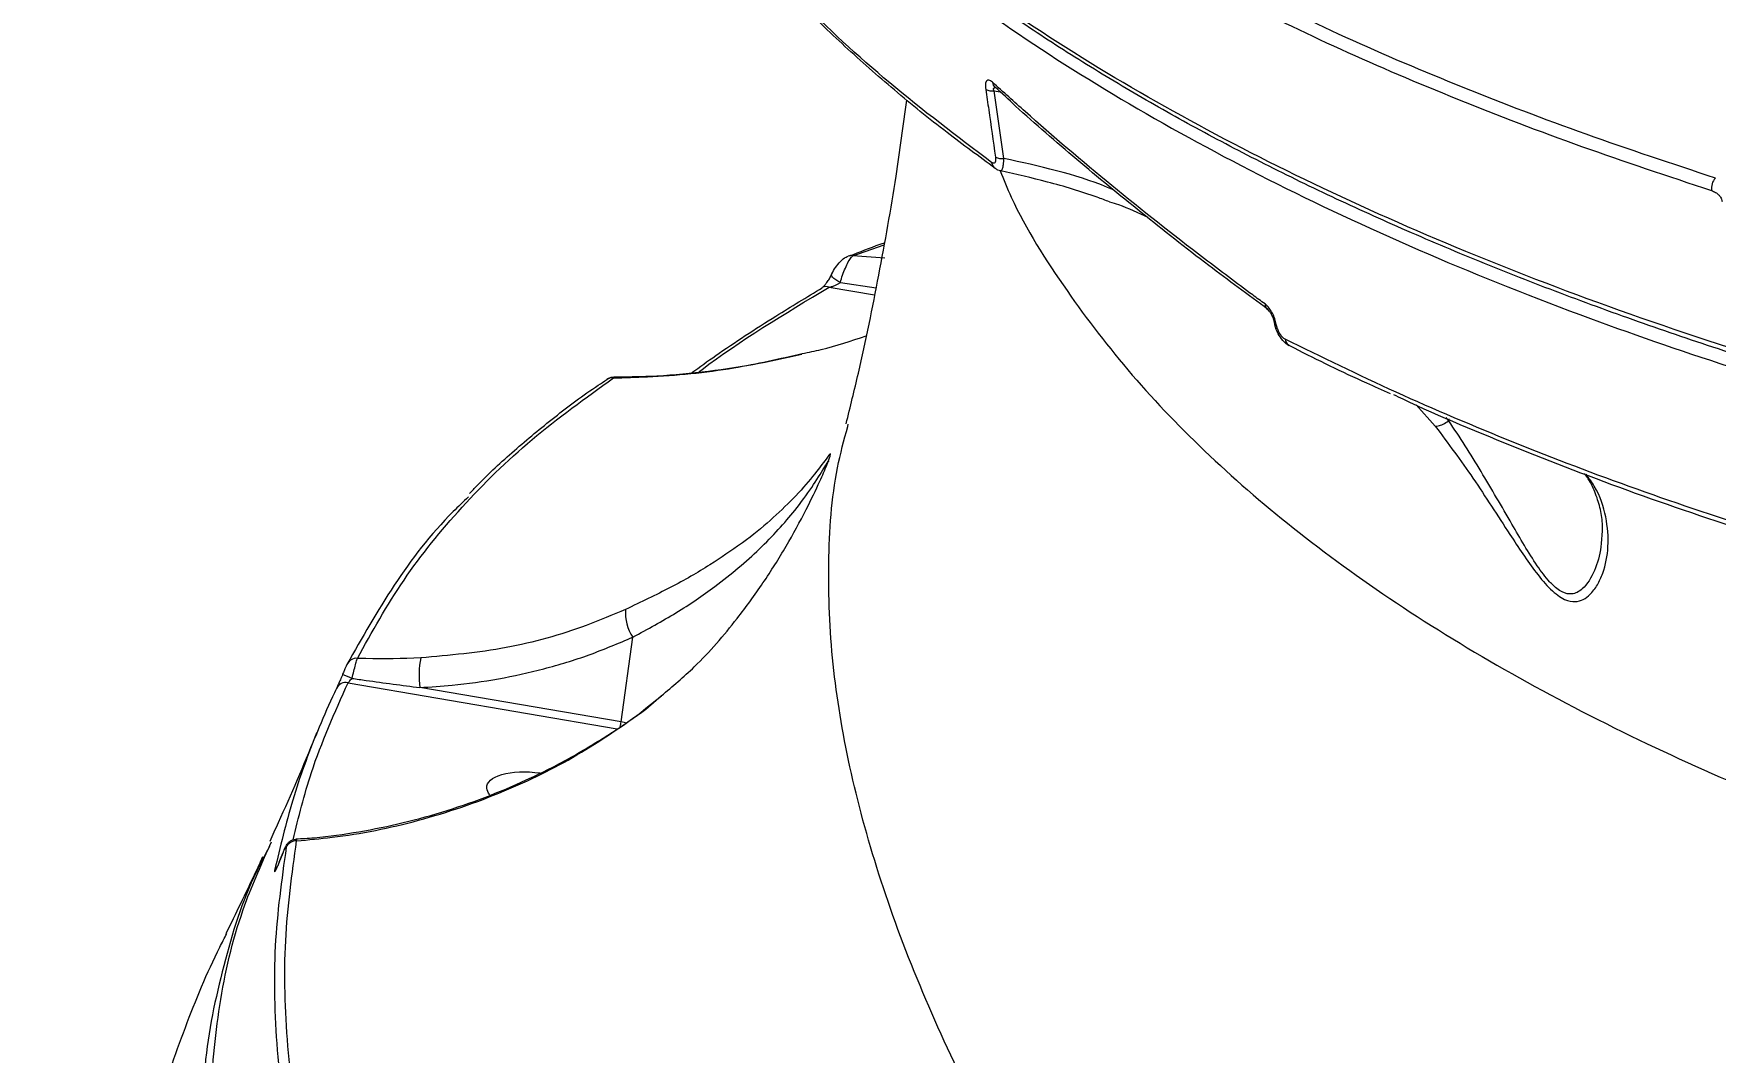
# Model space of a CAD drawing. Header units: millimetres. Extents: x -6028 to 5958, y -6064 to 4137.
# Drawn here: x 1000.6 to 1152.5, y -788.9 to -696.9 of the extents above; entities that cross this region are included whole.
import ezdxf

# ---------------------------------------------------------------- set-up
doc = ezdxf.new("R2010")
doc.units = ezdxf.units.MM
for name, color, linetype in [('DIKOM_ОБЪЕКТ', 7, 'Continuous'), ('DIKOM_РАЗМЕР_ЗОНА', 7, 'Continuous'), ('DIKOM_РАЗМЕР_ОБЪЕКТА', 7, 'Continuous')]:
    doc.layers.add(name, color=color, linetype=linetype)
doc.styles.add('style1', font='arial.ttf', dxfattribs={"width": 0.8})
doc.dimstyles.new('1-50', dxfattribs={"dimtxt": 300, "dimasz": 200, "dimexe": 100, "dimexo": 0, "dimgap": 100, "dimtad": 1, "dimtxsty": 'style1', "dimcen": 200, "dimclrd": 7, "dimclre": 7, "dimclrt": 7, "dimadec": 1, "dimazin": 2, "dimtfac": 1, "dimtmove": 0, "dimatfit": 2, "dimfxl": 0, "dimlwd": 25, "dimlwe": 18, "dimarcsym": 0})

# ---------------------------------------------------------------- blocks, each defined once
blk = doc.blocks.new('*D9')
at = {"layer": 'Defpoints', "color": 0, "transparency": 16777216}
for p in [(-6027.56, 1459.58), (4556.58, 1382.7), (4556.58, -5964.37)]:
    blk.add_point(p, dxfattribs=at)
at = {"layer": 'DIKOM_РАЗМЕР_ЗОНА', "color": 7, "lineweight": 18, "transparency": 16777216}
for p, q in [((-6027.56, 1459.58), (-6027.56, -6064.37)), ((4556.58, 1382.7), (4556.58, -6064.37))]:
    blk.add_line(p, q, dxfattribs=at)
at = {"layer": 'DIKOM_РАЗМЕР_ЗОНА', "color": 7, "lineweight": 25, "transparency": 16777216}
blk.add_line((-5827.56, -5964.37), (4356.58, -5964.37), dxfattribs=at)
at = {"layer": 'DIKOM_РАЗМЕР_ЗОНА', "color": 7, "transparency": 16777216}
for points in [[(-5827.56, -5931.03), (-5827.56, -5997.7), (-6027.56, -5964.37)], [(4356.58, -5931.03), (4356.58, -5997.7), (4556.58, -5964.37)]]:
    blk.add_solid(points, dxfattribs=at)
at = {"layer": 'DIKOM_РАЗМЕР_ЗОНА', "color": 7, "transparency": 16777216, "insert": (157.08, -5711.2), "char_height": 300, "attachment_point": 5, "style": 'style1'}
blk.add_mtext('10600', dxfattribs=at)
blk = doc.blocks.new('*D11')
at = {"layer": 'Defpoints', "color": 0, "transparency": 16777216}
for p in [(259.43, 2965.58), (1920.55, -3002.33), (4022.59, -3002.33)]:
    blk.add_point(p, dxfattribs=at)
at = {"layer": 'DIKOM_РАЗМЕР_ОБЪЕКТА', "color": 7, "lineweight": 18, "transparency": 16777216}
for p, q in [((259.43, 2965.58), (4122.59, 2965.58)), ((1920.55, -3002.33), (4122.59, -3002.33))]:
    blk.add_line(p, q, dxfattribs=at)
at = {"layer": 'DIKOM_РАЗМЕР_ОБЪЕКТА', "color": 7, "lineweight": 25, "transparency": 16777216}
blk.add_line((4022.59, 2765.58), (4022.59, -2802.33), dxfattribs=at)
at = {"layer": 'DIKOM_РАЗМЕР_ОБЪЕКТА', "color": 7, "transparency": 16777216}
for points in [[(3989.25, 2765.58), (4055.92, 2765.58), (4022.59, 2965.58)], [(3989.25, -2802.33), (4055.92, -2802.33), (4022.59, -3002.33)]]:
    blk.add_solid(points, dxfattribs=at)
at = {"layer": 'DIKOM_РАЗМЕР_ОБЪЕКТА', "color": 7, "transparency": 16777216, "insert": (3769.41, -24.42), "char_height": 300, "attachment_point": 5, "rotation": 90, "style": 'style1'}
blk.add_mtext('6000', dxfattribs=at)
blk = doc.blocks.new('*D12')
at = {"layer": 'Defpoints', "color": 0, "transparency": 16777216}
for p in [(3056.58, 1987.9), (-4027.97, 676.5), (3056.58, -3714.77)]:
    blk.add_point(p, dxfattribs=at)
at = {"layer": 'DIKOM_РАЗМЕР_ОБЪЕКТА', "color": 7, "lineweight": 18, "transparency": 16777216}
for p, q in [((3056.58, 1987.9), (3056.58, -3814.77)), ((-4027.97, 676.5), (-4027.97, -3814.77))]:
    blk.add_line(p, q, dxfattribs=at)
at = {"layer": 'DIKOM_РАЗМЕР_ОБЪЕКТА', "color": 7, "lineweight": 25, "transparency": 16777216}
blk.add_line((-3827.97, -3714.77), (2856.58, -3714.77), dxfattribs=at)
at = {"layer": 'DIKOM_РАЗМЕР_ОБЪЕКТА', "color": 7, "transparency": 16777216}
for points in [[(-3827.97, -3681.44), (-3827.97, -3748.11), (-4027.97, -3714.77)], [(2856.58, -3681.44), (2856.58, -3748.11), (3056.58, -3714.77)]]:
    blk.add_solid(points, dxfattribs=at)
at = {"layer": 'DIKOM_РАЗМЕР_ОБЪЕКТА', "color": 7, "transparency": 16777216, "insert": (20, -3461.6), "char_height": 300, "attachment_point": 5, "style": 'style1'}
blk.add_mtext('7100', dxfattribs=at)

msp = doc.modelspace()

# ---------------------------------------------------------------- linework, layer by layer
at = {"layer": 'DIKOM_ОБЪЕКТ', "color": 7, "linetype": 'Continuous', "lineweight": 15}
for p, q in [((1088.233, -708.142), (1087.349, -702.019)), ((1087.349, -702.019), (1087.896, -702.112)), ((1074.599, -716.942), (1077.409, -715.965)), ((1077.483, -717.168), (1074.599, -716.942)), ((1072.438, -719.779), (1076.559, -720.483)), ((1073.458, -719.344), (1076.692, -719.843)), ((1052.953, -727.983), (1052.987, -727.918)), ((1125.498, -730.405), (1127.219, -732.347)), ((1074.126, -732.37), (1074.174, -732.176)), ((1128.432, -731.857), (1128.458, -731.669)), ((1053.647, -759.079), (1054.721, -751.413)), ((1028.977, -755.533), (1053.284, -759.688)), ((1053.647, -759.079), (1035.471, -755.972)), ((1055.88, -757.84), (1057.29, -756.711)), ((1055.89, -757.936), (1057.274, -756.72)), ((1055.898, -757.853), (1055.894, -757.857)), ((1054.04, -759.148), (1053.647, -759.079)), ((1022.75, -771.792), (1023.106, -770.907)), ((1022.757, -771.766), (1022.75, -771.792)), ((1023.113, -770.882), (1023.106, -770.907))]:
    msp.add_line(p, q, dxfattribs=at)
at = {"layer": 'DIKOM_ОБЪЕКТ', "color": 7, "linetype": 'Continuous', "lineweight": 15, "flags": 128}
for points in [[(1073.458, -719.344), (1073.243, -719.238), (1073.046, -719.122), (1072.881, -719.003), (1072.755, -718.887), (1072.677, -718.783), (1072.65, -718.695), (1072.659, -718.654)], [(1055.894, -757.857), (1055.887, -757.869), (1055.89, -757.936)]]:
    msp.add_lwpolyline(points, dxfattribs=at)
at = {"layer": 'DIKOM_ОБЪЕКТ', "color": 7, "linetype": 'Continuous', "lineweight": 15}
for centre, radius, start, end in [((1087.153, -700.703), 1.33, 245.01332, 278.46962), ((1087.878, -701.219), 0.67, 183.54147, 228.68569), ((1088.059, -706.811), 1.342, 244.14705, 277.43625), ((1087.892, -708.432), 0.764, 185.49242, 234.12303), ((1153.521, -710.829), 1.349, 137.51587, 189.0612), ((1074.439, -717.714), 0.788, 78.24548, 109.24392), ((1072.164, -720.468), 0.741, 68.28401, 117.89992), ((1112.448, -721.303), 0.616, 179.62409, 233.51375), ((1112.887, -722.942), 0.203, 196.49386, 259.46906), ((1114.368, -724.419), 0.727, 184.58771, 241.71139), ((1052.814, -728.823), 0.851, 80.57783, 122.74763), ((1057.803, -749.248), 3.767, 174.75905, 215.09001), ((1029.721, -754.248), 0.922, 84.24828, 156.89944), ((1043.029, -754.823), 7.645, 168.46716, 188.64368), ((952.321, -939.214), 199.536, 67.2949, 67.56231), ((1028.765, -756.425), 0.917, 76.63228, 155.83831), ((1046.564, -758.079), 7.153, 348.66107, 351.95911), ((1024.272, -770.794), 0.967, 86.63804, 156.6052), ((1023.138, -772.835), 0.87, 131.23644, 157.26099)]:
    msp.add_arc(centre, radius, start, end, dxfattribs=at)
at = {"layer": 'DIKOM_ОБЪЕКТ', "color": 7, "linetype": 'Continuous', "lineweight": 15, "extrusion": (0, 0, -1)}
for start_param, end_param in [(6.1963583, 7.8386879), (5.8797572, 6.1963583)]:
    msp.add_ellipse((1046.14, -765.532), major_axis=(-4.625, 0.633), ratio=0.396969, start_param=start_param, end_param=end_param, dxfattribs=at)
at = {"layer": 'DIKOM_ОБЪЕКТ', "color": 7, "linetype": 'Continuous', "lineweight": 15}
for points, knots in [([(1261.386, -746.094), (1261.033, -743.968), (1260.011, -737.801), (1258.081, -727.627), (1255.494, -715.597), (1252.593, -703.631), (1249.387, -691.733), (1245.873, -679.91), (1242.056, -668.17), (1237.937, -656.518), (1233.519, -644.961), (1228.803, -633.504), (1223.793, -622.155), (1218.491, -610.919), (1212.899, -599.803), (1207.022, -588.813), (1200.862, -577.953), (1194.423, -567.232), (1187.708, -556.653), (1180.72, -546.224), (1173.464, -535.949), (1165.944, -525.835), (1158.164, -515.886), (1150.124, -506.111), (1143.182, -498.055), (1138.888, -493.284), (1137.428, -491.662)], [0, 0, 0, 0, 0.0228178, 0.0662199, 0.1096225, 0.1530249, 0.1964274, 0.2398294, 0.2832317, 0.3266334, 0.3700355, 0.4134368, 0.4568382, 0.5002394, 0.5436402, 0.5870409, 0.6304411, 0.6738412, 0.7172409, 0.7606405, 0.8040401, 0.8474388, 0.8908377, 0.9342362, 0.9776342, 1, 1, 1, 1]), ([(1051.207, -657.181), (1052.438, -659.37), (1055.372, -664.588), (1061.473, -672.478), (1069.275, -680.865), (1078.376, -688.868), (1088.678, -696.496), (1100.155, -703.724), (1112.745, -710.52), (1126.394, -716.852), (1140.387, -722.422), (1154.551, -727.299), (1168.725, -731.556), (1183.607, -735.432), (1199.128, -738.91), (1215.147, -741.961), (1231.622, -744.578), (1246.721, -746.568), (1256.471, -747.579), (1260.444, -747.991)], [0, 0, 0, 0, 0.0472185, 0.1125997, 0.1777757, 0.2429519, 0.3083333, 0.3738193, 0.4393054, 0.504687, 0.5698627, 0.6259103, 0.6822552, 0.7386662, 0.7950778, 0.8514227, 0.9067032, 0.9619842, 1, 1, 1, 1]), ([(1260.543, -746.745), (1259.138, -746.611), (1254.342, -746.153), (1246.311, -745.226), (1236.47, -743.973), (1226.832, -742.579), (1217.405, -741.059), (1208.191, -739.411), (1199.185, -737.634), (1190.383, -735.728), (1181.784, -733.693), (1173.383, -731.528), (1165.18, -729.233), (1157.172, -726.807), (1149.356, -724.247), (1141.741, -721.558), (1134.349, -718.747), (1127.213, -715.824), (1120.352, -712.797), (1113.77, -709.669), (1107.464, -706.438), (1101.43, -703.104), (1095.666, -699.666), (1090.171, -696.122), (1084.943, -692.472), (1079.982, -688.714), (1075.286, -684.848), (1070.858, -680.873), (1066.708, -676.8), (1062.855, -672.645), (1059.308, -668.423), (1056.096, -664.135), (1053.705, -660.644), (1052.494, -658.557), (1052.14, -657.947)], [0, 0, 0, 0, 0.013565, 0.0462862, 0.0790181, 0.1116034, 0.1440386, 0.1763615, 0.208609, 0.240817, 0.2730232, 0.3052567, 0.3375491, 0.3699377, 0.4024588, 0.4351484, 0.4679098, 0.5005714, 0.5330717, 0.5654474, 0.5977356, 0.6299718, 0.662193, 0.6944312, 0.7267136, 0.7590748, 0.7915508, 0.8241757, 0.8569204, 0.8896142, 0.9221119, 0.9544555, 0.9866803, 1, 1, 1, 1]), ([(1260.158, -746.2), (1256.186, -745.787), (1245.482, -744.677), (1228.567, -742.406), (1209.643, -739.26), (1191.308, -735.532), (1173.642, -731.222), (1156.725, -726.328), (1140.931, -720.957), (1126.286, -715.141), (1112.793, -708.916), (1100.232, -702.183), (1088.688, -694.943), (1078.231, -687.208), (1069.07, -679.153), (1061.288, -670.796), (1055.651, -663.642), (1053.067, -659.143), (1052.194, -657.624)], [0, 0, 0, 0, 0.0386367, 0.1040871, 0.169588, 0.2350381, 0.3023898, 0.3697961, 0.4371474, 0.5025982, 0.5680986, 0.6335495, 0.7009009, 0.7683074, 0.8356585, 0.9011081, 0.9666081, 1, 1, 1, 1]), ([(1087.131, -708.506), (1083.986, -706.13), (1077.696, -701.38), (1069.561, -693.797), (1062.319, -685.916), (1058.422, -680.393), (1056.474, -677.632)], [0, 0, 0, 0, 0.2486162, 0.497234, 0.7486163, 1, 1, 1, 1]), ([(1087.456, -709.038), (1085.989, -707.965), (1082.824, -705.647), (1078.304, -701.968), (1073.832, -698.035), (1069.669, -694.018), (1065.803, -689.92), (1062.241, -685.735), (1059.16, -681.76), (1057.408, -679.144), (1056.632, -677.984)], [0, 0, 0, 0, 0.1130589, 0.2440759, 0.3749139, 0.5053308, 0.6353755, 0.7655014, 0.8960002, 1, 1, 1, 1]), ([(1152.526, -709.918), (1148.6, -708.618), (1140.749, -706.02), (1129.642, -701.757), (1118.998, -697.252), (1112.394, -694.018), (1109.093, -692.401)], [0, 0, 0, 0, 0.2491207, 0.4982407, 0.7491201, 1, 1, 1, 1]), ([(1108.7, -693.493), (1111.982, -695.102), (1118.547, -698.319), (1129.173, -702.824), (1140.314, -707.108), (1148.23, -709.73), (1152.188, -711.042)], [0, 0, 0, 0, 0.2491201, 0.498242, 0.7491199, 1, 1, 1, 1]), ([(1087.21, -701.26), (1087.093, -701.173), (1086.901, -701.03), (1086.688, -701.085), (1086.578, -701.286), (1086.552, -701.589), (1086.58, -701.813), (1086.591, -701.909)], [0, 0, 0, 0, 0.3038953, 0.5023499, 0.7017023, 0.8733045, 1, 1, 1, 1]), ([(1086.591, -701.909), (1086.684, -702.519), (1086.995, -704.554), (1087.276, -706.592), (1087.474, -708.019)], [0, 0, 0, 0, 0.29962233, 1, 1, 1, 1]), ([(1111.832, -721.299), (1111.461, -721.027), (1109.607, -719.668), (1104.876, -716.117), (1097.911, -710.605), (1091.638, -705.272), (1088.186, -702.144), (1087.21, -701.26)], [0, 0, 0, 0, 0.0413755, 0.2068744, 0.5381542, 0.8694399, 1, 1, 1, 1]), ([(1087.349, -702.019), (1087.329, -701.985), (1087.296, -701.929), (1087.285, -701.858), (1087.299, -701.808), (1087.339, -701.771), (1087.381, -701.761), (1087.405, -701.756)], [0, 0, 0, 0, 0.2634644, 0.4386496, 0.5792566, 0.7685114, 1, 1, 1, 1]), ([(1112.091, -721.787), (1110.302, -720.469), (1106.369, -717.571), (1100.612, -713.049), (1094.796, -708.239), (1090.414, -704.457), (1088.063, -702.27), (1087.453, -701.703)], [0, 0, 0, 0, 0.2000888, 0.4398946, 0.6787495, 0.9166793, 1, 1, 1, 1]), ([(1073.979, -732.129), (1074.355, -730.605), (1075.464, -726.118), (1076.973, -718.655), (1078.449, -710.42), (1079.159, -705.154), (1079.468, -702.86)], [0, 0, 0, 0, 0.1557807, 0.458672, 0.7641768, 1, 1, 1, 1]), ([(1087.474, -708.019), (1087.479, -708.072), (1087.494, -708.209), (1087.48, -708.405), (1087.412, -708.548), (1087.291, -708.596), (1087.188, -708.538), (1087.131, -708.506)], [0, 0, 0, 0, 0.1207384, 0.3075642, 0.5229926, 0.7375571, 1, 1, 1, 1]), ([(1087.944, -709.259), (1087.953, -709.266), (1088.008, -709.311), (1088.096, -709.167), (1088.187, -708.825), (1088.224, -708.432), (1088.231, -708.192), (1088.233, -708.142)], [0, 0, 0, 0, 0.0580238, 0.3618438, 0.6510472, 0.9275836, 1, 1, 1, 1]), ([(1098.178, -710.997), (1097.989, -710.918), (1094.809, -709.579), (1091.42, -708.838), (1088.233, -708.142)], [0, 0, 0, 0, 0.0595075, 1, 1, 1, 1]), ([(1087.939, -709.266), (1087.854, -709.246), (1087.668, -709.204), (1087.521, -709.099), (1087.441, -709.042)], [0, 0, 0, 0, 0.4513446, 1, 1, 1, 1]), ([(1087.886, -709.25), (1088.213, -710.047), (1089.747, -713.783), (1093.682, -719.966), (1099.64, -727.778), (1106.666, -735.074), (1114.823, -742.095), (1124.158, -748.801), (1134.657, -755.169), (1146.018, -761.026), (1158.156, -766.38), (1170.977, -771.243), (1184.752, -775.732), (1199.49, -779.809), (1215.1, -783.497), (1226.131, -785.557), (1231.644, -786.586)], [0, 0, 0, 0, 0.0215195, 0.1008876, 0.1754314, 0.2500341, 0.3245782, 0.4012952, 0.4780741, 0.554792, 0.6279875, 0.7012364, 0.774433, 0.8496028, 0.9248296, 1, 1, 1, 1]), ([(1097.78, -712.068), (1097.41, -711.927), (1095.575, -711.231), (1092.296, -710.258), (1089.359, -709.577), (1087.946, -709.25)], [0, 0, 0, 0, 0.1160695, 0.5748671, 1, 1, 1, 1]), ([(1152.188, -711.042), (1152.308, -711.089), (1152.519, -711.172), (1152.797, -711.391), (1152.982, -711.614), (1153.098, -711.829), (1153.129, -711.962), (1153.144, -712.029)], [0, 0, 0, 0, 0.31959776, 0.5618496, 0.72788752, 0.86404844, 1, 1, 1, 1]), ([(1097.789, -712.068), (1098.055, -712.148), (1099.244, -712.505), (1100.367, -713.043), (1101.239, -713.461)], [0, 0, 0, 0, 0.2232753, 1, 1, 1, 1]), ([(1072.662, -718.655), (1072.673, -718.629), (1072.767, -718.403), (1073.033, -717.968), (1073.469, -717.437), (1073.829, -717.102), (1074.111, -717.007), (1074.172, -716.987)], [0, 0, 0, 0, 0.0353864, 0.311503, 0.5980773, 0.9133959, 1, 1, 1, 1]), ([(1073.458, -719.344), (1073.522, -719.124), (1073.651, -718.685), (1073.909, -718.032), (1074.181, -717.473), (1074.423, -717.097), (1074.548, -716.987), (1074.599, -716.942)], [0, 0, 0, 0, 0.2098008, 0.4194041, 0.6334776, 0.8501811, 1, 1, 1, 1]), ([(1074.318, -716.947), (1075.212, -716.586), (1076.227, -716.177), (1077.314, -715.815), (1077.443, -715.772)], [0, 0, 0, 0, 0.881443, 1, 1, 1, 1]), ([(1071.803, -719.82), (1071.803, -719.821), (1071.799, -719.822), (1071.856, -719.783), (1071.966, -719.683), (1072.145, -719.487), (1072.358, -719.2), (1072.543, -718.899), (1072.624, -718.723), (1072.655, -718.657)], [0, 0, 0, 0, 0.0387846, 0.1435299, 0.2732979, 0.4557369, 0.6687296, 0.8761045, 1, 1, 1, 1]), ([(1060.031, -727.503), (1060.748, -726.989), (1063.177, -725.246), (1067.097, -722.684), (1070.421, -720.681), (1071.826, -719.834)], [0, 0, 0, 0, 0.1946074, 0.6595105, 1, 1, 1, 1]), ([(1060.661, -727.45), (1060.753, -727.38), (1064.265, -724.686), (1068.406, -722.2), (1072.438, -719.779)], [0, 0, 0, 0, 0.0262066, 1, 1, 1, 1]), ([(1072.438, -719.779), (1072.539, -719.76), (1072.729, -719.723), (1073.009, -719.616), (1073.257, -719.495), (1073.393, -719.392), (1073.458, -719.344)], [0, 0, 0, 0, 0.2950852, 0.5579244, 0.7906824, 1, 1, 1, 1]), ([(1112.85, -723.142), (1112.811, -722.969), (1112.732, -722.624), (1112.499, -722.11), (1112.195, -721.623), (1111.958, -721.411), (1111.832, -721.299)], [0, 0, 0, 0, 0.2322201, 0.46403, 0.7139978, 1, 1, 1, 1]), ([(1112.69, -722.993), (1112.689, -722.984), (1112.68, -722.913), (1112.629, -722.725), (1112.528, -722.449), (1112.379, -722.161), (1112.227, -721.943), (1112.11, -721.82), (1112.084, -721.801), (1112.075, -721.794)], [0, 0, 0, 0, 0.02159923, 0.16173798, 0.33529081, 0.54305846, 0.74059905, 0.90022887, 1, 1, 1, 1]), ([(1114.027, -725.046), (1113.961, -725.015), (1113.736, -724.909), (1113.391, -724.566), (1113.001, -723.986), (1112.755, -723.399), (1112.712, -723.064), (1112.703, -722.998)], [0, 0, 0, 0, 0.09058274, 0.30868539, 0.6011842, 0.92135235, 1, 1, 1, 1]), ([(1113.644, -724.477), (1113.609, -724.457), (1113.495, -724.39), (1113.299, -724.186), (1113.094, -723.863), (1112.932, -723.501), (1112.877, -723.262), (1112.85, -723.142)], [0, 0, 0, 0, 0.1043657, 0.3453846, 0.575964, 0.7877303, 1, 1, 1, 1]), ([(1070.022, -725.772), (1070.588, -725.661), (1072.538, -725.278), (1074.439, -724.639), (1075.788, -724.185)], [0, 0, 0, 0, 0.2902591, 1, 1, 1, 1]), ([(1157.13, -742.013), (1153.2, -740.712), (1145.339, -738.11), (1134.218, -733.843), (1123.561, -729.334), (1116.95, -726.096), (1113.644, -724.477)], [0, 0, 0, 0, 0.2491211, 0.4982416, 0.7491204, 1, 1, 1, 1]), ([(1052.953, -727.983), (1053.975, -727.956), (1057.597, -727.858), (1063.329, -727.308), (1067.968, -726.244), (1070.022, -725.772)], [0, 0, 0, 0, 0.1794728, 0.6365967, 1, 1, 1, 1]), ([(1052.987, -727.887), (1054.093, -727.875), (1056.744, -727.846), (1060.944, -727.465), (1065.517, -726.826), (1068.513, -726.161), (1069.987, -725.833)], [0, 0, 0, 0, 0.195233, 0.467867, 0.7380903, 1, 1, 1, 1]), ([(1123.173, -729.428), (1122.456, -729.107), (1119.472, -727.773), (1116.43, -726.31), (1114.185, -725.136), (1114.027, -725.053)], [0, 0, 0, 0, 0.2275182, 0.9454766, 1, 1, 1, 1]), ([(1029.813, -753.331), (1031.146, -750.936), (1033.811, -746.145), (1039.15, -739.577), (1045.39, -733.437), (1050.432, -729.801), (1052.953, -727.983)], [0, 0, 0, 0, 0.2486151, 0.4972318, 0.7486142, 1, 1, 1, 1]), ([(1039.961, -738.438), (1040.186, -738.195), (1041.433, -736.844), (1043.973, -734.523), (1047.62, -731.5), (1050.435, -729.374), (1052.103, -728.299), (1052.366, -728.129)], [0, 0, 0, 0, 0.06434831, 0.35667094, 0.65025137, 0.94475549, 1, 1, 1, 1]), ([(1052.367, -728.121), (1052.43, -728.076), (1052.578, -727.969), (1052.817, -727.892), (1052.965, -727.91), (1052.988, -727.913)], [0, 0, 0, 0, 0.3852039, 0.9015362, 1, 1, 1, 1]), ([(1123.442, -729.486), (1123.719, -729.618), (1127.309, -731.34), (1134.793, -734.417), (1145.879, -738.707), (1153.79, -741.32), (1157.745, -742.626)], [0, 0, 0, 0, 0.0269724, 0.3497974, 0.6748993, 1, 1, 1, 1]), ([(1211.945, -927.174), (1207.318, -923.704), (1198.062, -916.764), (1184.84, -906.206), (1172.139, -895.562), (1159.62, -884.473), (1147.427, -873.001), (1135.692, -861.187), (1124.744, -849.332), (1114.659, -837.479), (1105.497, -825.676), (1097.549, -814.309), (1090.78, -803.406), (1085.132, -792.985), (1080.441, -782.758), (1076.765, -772.774), (1074.149, -763.08), (1072.599, -753.679), (1072.26, -744.669), (1072.745, -737.507), (1073.794, -733.604), (1074.126, -732.37)], [0, 0, 0, 0, 0.0494042, 0.0988082, 0.148704, 0.1985997, 0.2537582, 0.3089594, 0.3641175, 0.4209017, 0.4777326, 0.534516, 0.5879395, 0.641403, 0.6948255, 0.7497902, 0.8047991, 0.859763, 0.9167157, 0.9736683, 1, 1, 1, 1]), ([(1127.219, -732.347), (1127.234, -732.349), (1127.305, -732.357), (1127.508, -732.326), (1127.899, -732.178), (1128.252, -731.969), (1128.428, -731.865)], [0, 0, 0, 0, 0.0659288, 0.3172055, 0.658615, 1, 1, 1, 1]), ([(1127.219, -732.347), (1128.37, -733.897), (1130.113, -736.246), (1132.307, -739.582), (1133.796, -741.883), (1135.13, -743.913), (1136.349, -745.645), (1137.643, -747.185), (1138.887, -748.096), (1139.866, -748.265), (1140.611, -748.038), (1141.293, -747.518), (1141.893, -746.712), (1142.535, -745.277), (1142.944, -743.212), (1142.719, -740.541), (1142.014, -738.326), (1141.106, -737.045), (1140.846, -736.679)], [0, 0, 0, 0, 0.1134188, 0.171908, 0.2303539, 0.2716885, 0.313759, 0.3577058, 0.4020605, 0.4407221, 0.4767717, 0.5137096, 0.5663582, 0.6190607, 0.7271299, 0.8395483, 0.9540784, 1, 1, 1, 1]), ([(1128.432, -731.857), (1128.363, -731.763), (1128.289, -731.661), (1128.205, -731.565), (1128.198, -731.558)], [0, 0, 0, 0, 0.92139205, 1, 1, 1, 1]), ([(1128.428, -731.865), (1128.429, -731.864), (1128.43, -731.863), (1128.431, -731.86), (1128.432, -731.858), (1128.432, -731.857)], [0, 0, 0, 0, 0.3085293, 0.71281, 1, 1, 1, 1]), ([(1142.205, -742.847), (1142.197, -742.983), (1142.144, -743.879), (1141.655, -745.452), (1140.77, -746.98), (1139.694, -747.608), (1138.7, -747.429), (1137.983, -746.866), (1137.224, -746.063), (1136.385, -744.936), (1135.261, -743.134), (1133.598, -740.25), (1131.361, -736.403), (1129.445, -733.331), (1128.429, -731.866), (1128.428, -731.865)], [0, 0, 0, 0, 0.0238727, 0.1576341, 0.2906979, 0.3675383, 0.4194828, 0.4710147, 0.4793441, 0.5394037, 0.6054659, 0.6717643, 0.8356799, 0.999866, 1, 1, 1, 1]), ([(1054.721, -751.413), (1056.049, -750.687), (1058.749, -749.209), (1062.641, -746.541), (1066.331, -743.414), (1069.091, -740.358), (1070.954, -737.804), (1071.946, -736.221), (1072.407, -735.394), (1072.375, -735.539), (1072.369, -735.566)], [0, 0, 0, 0, 0.1315961, 0.2676204, 0.4565011, 0.6508833, 0.7737151, 0.8986055, 0.9805136, 1, 1, 1, 1]), ([(1057.274, -756.72), (1058.291, -755.866), (1060.798, -753.762), (1063.806, -750.236), (1066.51, -746.535), (1068.598, -743.203), (1070.305, -740.073), (1071.536, -737.498), (1072.237, -735.872), (1072.531, -735.133), (1072.539, -735.049), (1072.541, -735.032)], [0, 0, 0, 0, 0.13420443, 0.33077321, 0.46553815, 0.60057, 0.73480376, 0.84428445, 0.91931776, 0.98317914, 1, 1, 1, 1]), ([(1072.433, -734.976), (1072.351, -735.082), (1072.034, -735.496), (1071.029, -736.84), (1069.317, -738.833), (1067.151, -740.851), (1065.564, -742.227), (1064.546, -742.918), (1064.516, -742.938)], [0, 0, 0, 0, 0.0811134, 0.3154343, 0.5506267, 0.7716155, 0.9932046, 1, 1, 1, 1]), ([(1072.541, -735.032), (1072.562, -734.949), (1072.609, -734.766), (1072.496, -734.901), (1072.433, -734.976)], [0, 0, 0, 0, 0.4486228, 1, 1, 1, 1]), ([(1142.235, -742.85), (1142.286, -742.345), (1142.384, -741.378), (1142.187, -739.903), (1141.745, -738.492), (1141.256, -737.404), (1140.822, -736.787), (1140.71, -736.627)], [0, 0, 0, 0, 0.25897547, 0.49668901, 0.71893084, 0.92719094, 1, 1, 1, 1]), ([(1039.846, -738.743), (1039.383, -739.182), (1036.776, -741.648), (1032.974, -746.637), (1030.24, -751.47), (1028.873, -753.886)], [0, 0, 0, 0, 0.0975345, 0.5487711, 1, 1, 1, 1]), ([(1064.516, -742.938), (1063.596, -743.588), (1061.68, -744.941), (1058.19, -746.941), (1055.43, -748.25), (1054.052, -748.904)], [0, 0, 0, 0, 0.3162648, 0.6585002, 1, 1, 1, 1]), ([(1054.052, -748.904), (1052.875, -749.402), (1049.424, -750.863), (1043.261, -752.595), (1038.134, -753.059), (1035.539, -753.294)], [0, 0, 0, 0, 0.2035502, 0.5968366, 1, 1, 1, 1]), ([(1035.471, -755.972), (1036.441, -755.912), (1038.827, -755.764), (1042.58, -755.228), (1046.725, -754.311), (1050.804, -753.073), (1053.415, -751.966), (1054.721, -751.413)], [0, 0, 0, 0, 0.14442258, 0.35524841, 0.5660782, 0.78303938, 1, 1, 1, 1]), ([(1029.34, -755.141), (1029.392, -754.917), (1029.498, -754.468), (1029.647, -753.881), (1029.753, -753.507), (1029.798, -753.375), (1029.813, -753.331)], [0, 0, 0, 0, 0.2864877, 0.5731051, 0.8569848, 1, 1, 1, 1]), ([(1035.539, -753.294), (1033.888, -753.348), (1031.982, -753.411), (1030.068, -753.34), (1029.813, -753.331)], [0, 0, 0, 0, 0.8666324, 1, 1, 1, 1]), ([(1028.48, -754.784), (1028.412, -754.945), (1028.276, -755.268), (1028.091, -755.692), (1027.981, -755.937), (1027.938, -756.029), (1027.928, -756.05)], [0, 0, 0, 0, 0.30535881, 0.61142976, 0.91255553, 1, 1, 1, 1]), ([(1028.873, -753.886), (1028.865, -753.903), (1028.835, -753.964), (1028.754, -754.141), (1028.624, -754.44), (1028.528, -754.669), (1028.48, -754.784)], [0, 0, 0, 0, 0.1086845, 0.3984695, 0.6997023, 1, 1, 1, 1]), ([(1028.977, -755.533), (1028.982, -755.526), (1029.006, -755.497), (1029.077, -755.417), (1029.199, -755.286), (1029.292, -755.19), (1029.34, -755.141)], [0, 0, 0, 0, 0.080448, 0.3669564, 0.6763497, 1, 1, 1, 1]), ([(1029.34, -755.141), (1029.76, -755.202), (1031.803, -755.497), (1033.848, -755.762), (1035.471, -755.972)], [0, 0, 0, 0, 0.2060712, 1, 1, 1, 1]), ([(1027.928, -756.05), (1027.806, -756.307), (1027.198, -757.596), (1025.745, -760.942), (1023.844, -766.144), (1022.839, -770.379), (1022.336, -772.499)], [0, 0, 0, 0, 0.048061, 0.24031854, 0.61987597, 1, 1, 1, 1]), ([(1024.003, -769.731), (1024.504, -767.699), (1025.69, -762.884), (1027.773, -758.225), (1028.977, -755.533)], [0, 0, 0, 0, 0.4220938, 1, 1, 1, 1]), ([(1024.246, -769.648), (1024.804, -769.617), (1026.709, -769.513), (1029.962, -769.036), (1033.976, -768.228), (1037.939, -767.126), (1041.809, -765.767), (1045.557, -764.151), (1049.166, -762.303), (1052.603, -760.202), (1054.84, -758.697), (1055.885, -757.858), (1055.895, -757.85)], [0, 0, 0, 0, 0.0497281, 0.1695466, 0.2893875, 0.4092537, 0.5289484, 0.6470429, 0.7646894, 0.8820303, 0.9989377, 1, 1, 1, 1]), ([(1024.329, -769.829), (1025.396, -769.732), (1029.081, -769.401), (1035.431, -768.125), (1042.87, -765.578), (1049.814, -762.205), (1053.851, -759.369), (1055.89, -757.936)], [0, 0, 0, 0, 0.0953036, 0.3289402, 0.5680098, 0.7817923, 1, 1, 1, 1]), ([(1021.923, -769.844), (1022.177, -769.284), (1023.606, -766.146), (1025.05, -762.868), (1026.111, -760.156), (1026.165, -760.019)], [0, 0, 0, 0, 0.1708843, 0.9579824, 1, 1, 1, 1]), ([(1021.886, -770.323), (1021.393, -771.246), (1019.492, -774.81), (1017.504, -781.622), (1015.989, -788.68), (1015.901, -793.067), (1015.878, -794.233)], [0, 0, 0, 0, 0.1287674, 0.4973987, 0.8663328, 1, 1, 1, 1]), ([(1016.499, -792.947), (1016.752, -789.988), (1017.266, -783.982), (1019.17, -776.304), (1021.214, -771.782), (1022.061, -769.906)], [0, 0, 0, 0, 0.362307, 0.7355762, 1, 1, 1, 1]), ([(1023.384, -770.41), (1022.973, -773.359), (1022.151, -779.256), (1022.409, -788.731), (1023.68, -798.616), (1025.544, -805.577), (1026.476, -809.058)], [0, 0, 0, 0, 0.24847546, 0.49695306, 0.74847704, 1, 1, 1, 1]), ([(1023.106, -770.907), (1023.137, -770.83), (1023.204, -770.665), (1023.293, -770.47), (1023.36, -770.344), (1023.396, -770.314), (1023.388, -770.378), (1023.384, -770.41)], [0, 0, 0, 0, 0.1798995, 0.3800596, 0.581185, 0.7907046, 1, 1, 1, 1]), ([(1023.167, -770.755), (1023.196, -770.685), (1023.287, -770.463), (1023.372, -770.282), (1023.522, -770.05), (1023.713, -769.863), (1023.961, -769.72), (1024.154, -769.697), (1024.245, -769.687)], [0, 0, 0, 0, 0.1320115, 0.41435935, 0.54499997, 0.68692317, 0.8527886, 1, 1, 1, 1]), ([(1027.415, -808.419), (1026.495, -804.985), (1024.653, -798.118), (1023.366, -788.279), (1023.085, -778.771), (1023.914, -772.809), (1024.329, -769.829)], [0, 0, 0, 0, 0.2484758, 0.4969506, 0.748476, 1, 1, 1, 1]), ([(1024.329, -769.829), (1024.313, -769.748), (1024.294, -769.654), (1024.255, -769.688), (1024.25, -769.694)], [0, 0, 0, 0, 0.85436235, 1, 1, 1, 1]), ([(1017.97, -778.18), (1018.847, -776.388), (1019.962, -774.11), (1021.047, -771.754), (1021.278, -771.252)], [0, 0, 0, 0, 0.7869323, 1, 1, 1, 1]), ([(1022.336, -772.499), (1022.327, -772.554), (1022.309, -772.664), (1022.361, -772.631), (1022.465, -772.447), (1022.601, -772.154), (1022.703, -771.906), (1022.75, -771.792)], [0, 0, 0, 0, 0.2131, 0.4264507, 0.6305921, 0.8289336, 1, 1, 1, 1]), ([(1022.476, -772.396), (1022.477, -772.396), (1022.478, -772.393), (1022.508, -772.339), (1022.572, -772.203), (1022.662, -772.002), (1022.731, -771.829), (1022.758, -771.76)], [0, 0, 0, 0, 0.0803424, 0.2389235, 0.4784127, 0.793258, 1, 1, 1, 1]), ([(1022.757, -771.766), (1022.841, -771.56), (1022.96, -771.266), (1023.077, -770.97), (1023.112, -770.882)], [0, 0, 0, 0, 0.7000188, 1, 1, 1, 1]), ([(1012.578, -791.433), (1012.686, -791.114), (1013.223, -789.521), (1014.726, -785.45), (1016.384, -781.319), (1017.809, -778.615), (1018.024, -778.207)], [0, 0, 0, 0, 0.0692973, 0.3464773, 0.9013239, 1, 1, 1, 1])]:
    msp.add_open_spline(points, degree=3, knots=knots, dxfattribs=at)

# ---------------------------------------------------------------- dimensions: what is measured, and where the dimension line sits
at = {"layer": 'DIKOM_РАЗМЕР_ЗОНА'}
dim = msp.add_linear_dim(base=(4556.575, -5964.368), p1=(-6027.562, 1459.576), p2=(4556.575, 1382.704), text='10600', dimstyle='1-50', dxfattribs=at)
dim.commit()
dim.dimension.update_dxf_attribs({"geometry": '*D9', "text_midpoint": (157.08, -5964.368), "dimtype": 160})
at = {"layer": 'DIKOM_РАЗМЕР_ОБЪЕКТА'}
dim = msp.add_linear_dim(base=(4022.586, -3002.33), p1=(259.433, 2965.575), p2=(1920.546, -3002.33), angle=90, text='6000', dimstyle='1-50', dxfattribs=at)
dim.commit()
dim.dimension.update_dxf_attribs({"geometry": '*D11', "text_midpoint": (4022.586, -24.423), "dimtype": 160})
dim = msp.add_linear_dim(base=(3056.575, -3714.774), p1=(-4027.972, 676.501), p2=(3056.575, 1987.897), text='7100', dimstyle='1-50', dxfattribs=at)
dim.commit()
dim.dimension.update_dxf_attribs({"geometry": '*D12', "text_midpoint": (20, -3714.774), "dimtype": 160})

doc.saveas('drawing.dxf')
